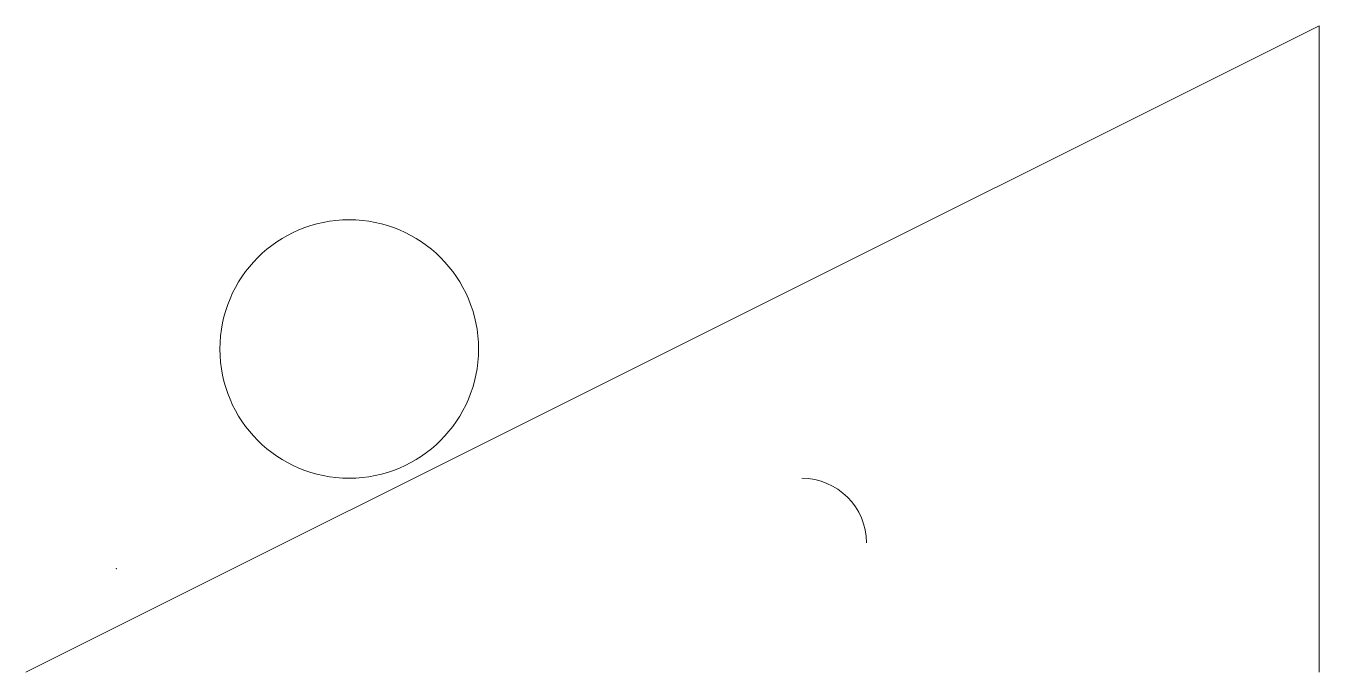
# Model space of a CAD drawing. Header units: millimetres. Extents: x 0 to 100, y 0 to 50.
import ezdxf

# ---------------------------------------------------------------- set-up
doc = ezdxf.new("R2010")
doc.units = ezdxf.units.MM
doc.layers.get('0').update_dxf_attribs({"linetype": 'CONTINUOUS', "lineweight": 0, "plot": 0})

msp = doc.modelspace()

# ---------------------------------------------------------------- linework, layer by layer
for p, q in [((0, 0), (100, 50)), ((100, 50), (100, 0))]:
    msp.add_line(p, q)
msp.add_circle((25, 25), 10)
msp.add_arc((60, 10), 5, 0, 90)
msp.add_point((7, 8))

doc.saveas('drawing.dxf')
